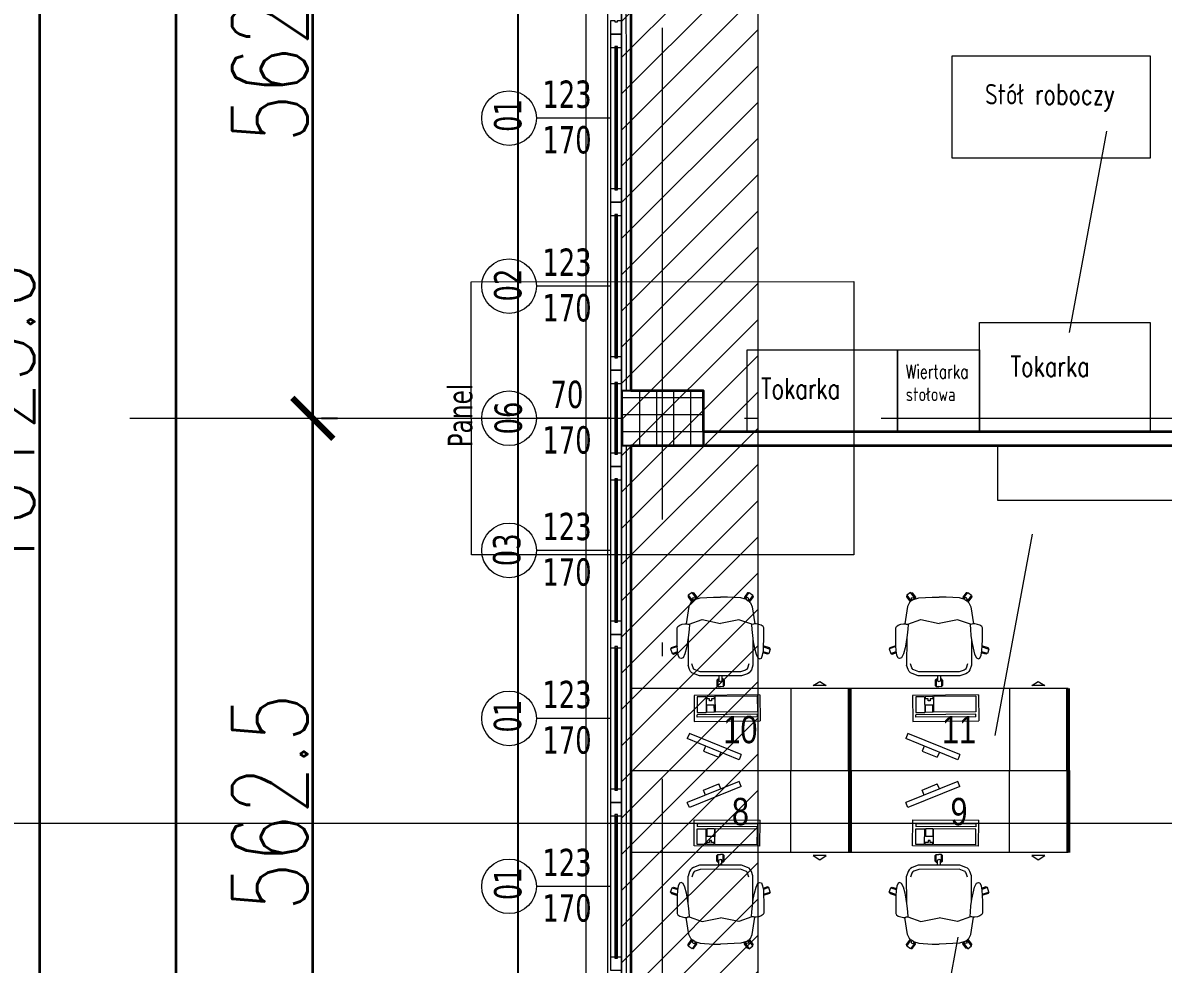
# Model space of a CAD drawing. Extents: x 6529560 to 6558080, y 5579316 to 5588131.
# Drawn here: x 6543512.6 to 6543520.95, y 5579553.6 to 5579560.49 of the extents above; entities that cross this region are included whole.
import ezdxf
from ezdxf.enums import TextEntityAlignment as Align

# ---------------------------------------------------------------- set-up
doc = ezdxf.new("R2010")
doc.units = 0
doc.header["$MEASUREMENT"] = 0
doc.header["$PDSIZE"] = -5
for name, pattern in [('0.5_0.5', [1, 0.5, -0.5]), ('ACAD_ISO10W100', [18, 12, -3, 0, -3]), ('GR_SOLID', [0])]:
    doc.linetypes.add(name, pattern=pattern)
doc.layers.get('0').update_dxf_attribs({"color": 2, "linetype": 'CONTINUOUS', "lineweight": 5})
doc.layers.get('Defpoints').update_dxf_attribs({"linetype": 'CONTINUOUS'})
for name, color, linetype, lineweight in [('arch_droga', 1, 'CONTINUOUS', 25), ('arch_drzwi i okna', 4, 'CONTINUOUS', 15), ('arch_drzwi i okna_znaczniki', 130, 'CONTINUOUS', 9), ('arch_fundamenty na rzucie', 3, 'CONTINUOUS', 15), ('arch_meble', 5, 'GR_SOLID', 13), ('arch_opisy', 20, 'CONTINUOUS', 13), ('arch_osie', 181, 'CONTINUOUS', 5), ('arch_powierzchnia', 6, 'CONTINUOUS', 35), ('arch_sciany dzialowe cienkie na hali', 52, 'CONTINUOUS', 15), ('arch_sciany wewnetrzne gk', 70, 'CONTINUOUS', 25), ('arch_sciany zewnętrzne', 94, 'CONTINUOUS', 18), ('arch_slupy wypelnienie', 9, 'CONTINUOUS', 13), ('arch_słupy', 8, 'CONTINUOUS', 25), ('arch_wymiary', 2, 'CONTINUOUS', 13), ('arch_wzmocnienie plyty betonowej', 6, 'CONTINUOUS', 15)]:
    doc.layers.add(name, color=color, linetype=linetype, lineweight=lineweight)
doc.styles.get("Standard").update_dxf_attribs({"font": 'arial.ttf', "width": 0.75})
doc.styles.add('styl1', font='romans.shx', dxfattribs={"width": 0.75})
doc.styles.add('TABELKA', font='tahoma.ttf', dxfattribs={"width": 0.8})
doc.dimstyles.new('wymiary hala', dxfattribs={"dimtxt": 0.55, "dimasz": 0.3, "dimexe": 0.18, "dimexo": 0.0625, "dimgap": 0.04, "dimtad": 1, "dimtoh": 1, "dimdec": 1, "dimlfac": 100, "dimzin": 0, "dimdsep": 46, "dimtxsty": 'styl1', "dimblk": 'ARCHTICK', "dimcen": 0.09, "dimadec": 0, "dimazin": 0, "dimtfac": 1, "dimtdec": 1, "dimtofl": 0, "dimtmove": 0, "dimatfit": 3, "dimldrblk": 'ARCHTICK', "dimfxl": 1, "dimtolj": 1, "dimtzin": 0, "dimarcsym": 0})

# ---------------------------------------------------------------- blocks, each defined once
blk = doc.blocks.new('ZT_z_opisami')
at = {"layer": 'arch_droga', "color": 7, "linetype": 'Continuous'}
blk.add_line((6540838.045308507, 5579505.884075727), (6540838.045563637, 5579467.775354157), dxfattribs=at)
blk = doc.blocks.new('_ArchTick')
at = {"color": 0, "linetype": 'ByBlock', "const_width": 0.15}
blk.add_lwpolyline([(-0.5, -0.5), (0.5, 0.5)], dxfattribs=at)
blk = doc.blocks.new('*D41')
at = {"layer": 'arch_wymiary', "color": 0, "lineweight": -2, "transparency": 16777216}
for p, q in [((6543514.659745389, 5579608.22016931), (6543512.54224539, 5579608.22016931)), ((6543512.72224539, 5579608.22016931), (6543512.72224539, 5579506.970169339)), ((6543514.659746425, 5579506.970169339), (6543512.54224539, 5579506.970169339))]:
    blk.add_line(p, q, dxfattribs=at)
at = {"layer": 'Defpoints', "color": 0, "transparency": 16777216}
for p in [(6543514.722245389, 5579608.22016931), (6543512.72224539, 5579506.970169339), (6543514.722246425, 5579506.970169339)]:
    blk.add_point(p, dxfattribs=at)
at = {"layer": 'arch_wymiary', "color": 0, "lineweight": -2, "transparency": 16777216, "xscale": 0.3, "yscale": 0.3, "zscale": 0.3}
for p, rotation in [((6543512.72224539, 5579608.22016931), 90), ((6543512.72224539, 5579506.970169339), 270)]:
    blk.add_blockref('_ArchTick', p, dxfattribs=dict(at, rotation=rotation))
at = {"layer": 'arch_wymiary', "color": 0, "transparency": 16777216, "insert": (6543512.407245389, 5579557.595169325), "char_height": 0.55, "attachment_point": 5, "rotation": 90, "style": 'styl1'}
blk.add_mtext('\\A1;10125.0', dxfattribs=at)
blk = doc.blocks.new('*D44')
at = {"layer": 'arch_wymiary', "color": 0, "lineweight": -2, "transparency": 16777216}
for p, q in [((6543514.659745389, 5579563.220169314), (6543513.54224539, 5579563.220169314)), ((6543513.722245389, 5579563.220169314), (6543513.722245389, 5579540.720169309)), ((6543514.659745389, 5579540.720169309), (6543513.54224539, 5579540.720169309))]:
    blk.add_line(p, q, dxfattribs=at)
at = {"layer": 'Defpoints', "color": 0, "transparency": 16777216}
for p in [(6543514.722245389, 5579563.220169314), (6543513.722245389, 5579540.720169309), (6543514.722245389, 5579540.720169309)]:
    blk.add_point(p, dxfattribs=at)
at = {"layer": 'arch_wymiary', "color": 0, "lineweight": -2, "transparency": 16777216, "xscale": 0.3, "yscale": 0.3, "zscale": 0.3}
for p, rotation in [((6543513.722245389, 5579563.220169314), 90), ((6543513.722245389, 5579540.720169309), 270)]:
    blk.add_blockref('_ArchTick', p, dxfattribs=dict(at, rotation=rotation))
at = {"layer": 'arch_wymiary', "color": 0, "transparency": 16777216, "insert": (6543513.40724539, 5579551.970169311), "char_height": 0.55, "attachment_point": 5, "rotation": 90, "style": 'styl1'}
blk.add_mtext('\\A1;2250.0', dxfattribs=at)
blk = doc.blocks.new('*D55')
at = {"layer": 'arch_wymiary', "color": 0, "lineweight": -2, "transparency": 16777216}
for p, q in [((6543514.72224636, 5579563.220169314), (6543514.72224636, 5579557.59516927)), ((6543514.784745412, 5579563.220169314), (6543514.90224636, 5579563.220169314)), ((6543514.78474539, 5579557.59516927), (6543514.90224636, 5579557.59516927))]:
    blk.add_line(p, q, dxfattribs=at)
at = {"layer": 'Defpoints', "color": 0, "transparency": 16777216}
for p in [(6543514.722245413, 5579563.220169314), (6543514.722245389, 5579557.59516927), (6543514.72224636, 5579557.59516927)]:
    blk.add_point(p, dxfattribs=at)
at = {"layer": 'arch_wymiary', "color": 0, "lineweight": -2, "transparency": 16777216, "xscale": 0.3, "yscale": 0.3, "zscale": 0.3}
for p, rotation in [((6543514.72224636, 5579563.220169314), 90), ((6543514.72224636, 5579557.59516927), 270)]:
    blk.add_blockref('_ArchTick', p, dxfattribs=dict(at, rotation=rotation))
at = {"layer": 'arch_wymiary', "color": 0, "transparency": 16777216, "insert": (6543514.407246359, 5579560.407669291), "char_height": 0.55, "attachment_point": 5, "rotation": 90, "style": 'styl1'}
blk.add_mtext('\\A1;562.5', dxfattribs=at)
blk = doc.blocks.new('*D56')
at = {"layer": 'arch_wymiary', "color": 0, "lineweight": -2, "transparency": 16777216}
for p, q in [((6543514.72224636, 5579557.59516927), (6543514.72224636, 5579551.970169244)), ((6543514.78474539, 5579557.59516927), (6543514.90224636, 5579557.59516927)), ((6543514.78474539, 5579551.970169244), (6543514.90224636, 5579551.970169244))]:
    blk.add_line(p, q, dxfattribs=at)
at = {"layer": 'Defpoints', "color": 0, "transparency": 16777216}
for p in [(6543514.722245389, 5579557.59516927), (6543514.722245389, 5579551.970169244), (6543514.72224636, 5579551.970169244)]:
    blk.add_point(p, dxfattribs=at)
at = {"layer": 'arch_wymiary', "color": 0, "lineweight": -2, "transparency": 16777216, "xscale": 0.3, "yscale": 0.3, "zscale": 0.3}
for p, rotation in [((6543514.72224636, 5579557.59516927), 90), ((6543514.72224636, 5579551.970169244), 270)]:
    blk.add_blockref('_ArchTick', p, dxfattribs=dict(at, rotation=rotation))
at = {"layer": 'arch_wymiary', "color": 0, "transparency": 16777216, "insert": (6543514.407246359, 5579554.782669257), "char_height": 0.55, "attachment_point": 5, "rotation": 90, "style": 'styl1'}
blk.add_mtext('\\A1;562.5', dxfattribs=at)
blk = doc.blocks.new('biurko_nowe')
at = {"layer": 'arch_meble'}
for p, q in [((0, 0), (1.600001689977943, 0)), ((0, 0), (1.600001689977943, 0)), ((0, 0), (0, -0.6000006869435311)), ((1.600001689977943, 0), (1.600001689977943, -0.6000007493421436)), ((1.600001689977943, 0), (1.600001689977943, -0.6000007493421436)), ((0.7906813872978092, -0.0795829808339477), (0.4108569035306573, -0.2345217624679208)), ((0.8057896271347998, -0.1166200572624803), (0.7906813872978092, -0.0795829808339477)), ((0.8057896271347998, -0.1166200572624803), (0.4259651433676482, -0.2715588398277759)), ((0.5300683714449406, -0.1426927149295807), (0.6412534378468991, -0.0973378745839)), ((0.5451766112819314, -0.1797297922894359), (0.5300683714449406, -0.1426927149295807)), ((0.6563616786152126, -0.1343749519437551), (0.6412534378468991, -0.0973378745839)), ((0.4259651433676482, -0.2715588398277759), (0.4108569035306573, -0.2345217624679208)), ((0.4603331731632352, -0.550135612487793), (0.4618332730606199, -0.3596412800252438)), ((0.4618332730606199, -0.3596412800252438), (0.9444189127534627, -0.3634415324777365)), ((0.4841951122507453, -0.3899773471057415), (0.4840478664264083, -0.4086757907643915)), ((0.9240347743034362, -0.4121405882760883), (0.4840478664264083, -0.4086757907643915)), ((0.9241820201277732, -0.3934421446174383), (0.4841951122507453, -0.3899773471057415)), ((0.9241820201277732, -0.3934421446174383), (0.9240347743034362, -0.4121405882760883)), ((0.9429188137874007, -0.5539358640089631), (0.9444189127534627, -0.3634415324777365)), ((0.4830112457275391, -0.5403138743713499), (0.4839146528393031, -0.4255922874435783)), ((0.4839146528393031, -0.4255922874435783), (0.5489127179607749, -0.4261041330173612)), ((0.5480093117803336, -0.5408257190138102), (0.5489127179607749, -0.4261041330173612)), ((0.5539125697687269, -0.4261435056105256), (0.5534816356375813, -0.4808668773621321)), ((0.5534816356375813, -0.4808668773621321), (0.6084799990057946, -0.4812999768182636)), ((0.60891093313694, -0.4265766050666571), (0.5539125697687269, -0.4261435056105256)), ((0.60891093313694, -0.4265766050666571), (0.6084799990057946, -0.4812999768182636)), ((0.613007377833128, -0.5413375645875931), (0.6139107840135694, -0.4266159776598215)), ((0.923901560716331, -0.4290570849552751), (0.6139107840135694, -0.4266159776598215)), ((0.922998153604567, -0.543778670951724), (0.923901560716331, -0.4290570849552751)), ((0.9429188137874007, -0.5539358640089631), (0.4603331731632352, -0.550135612487793)), ((0.5480093117803336, -0.5408257190138102), (0.4830112457275391, -0.5403138743713499)), ((0.5530091635882854, -0.5408650916069746), (0.5531272813677788, -0.525865538045764)), ((0.6080075269564987, -0.5412981910631061), (0.5530091635882854, -0.5408650916069746)), ((0.5731266858056188, -0.5260230293497444), (0.5531272813677788, -0.525865538045764)), ((0.5732448045164347, -0.5110234748572112), (0.5731266858056188, -0.5260230293497444)), ((0.5882443580776453, -0.5111415935680271), (0.5732448045164347, -0.5110234748572112)), ((0.588126240298152, -0.5261411471292377), (0.5882443580776453, -0.5111415935680271)), ((0.608125644735992, -0.5262986375018955), (0.588126240298152, -0.5261411471292377)), ((0.6080075269564987, -0.5412981910631061), (0.608125644735992, -0.5262986375018955)), ((0.922998153604567, -0.543778670951724), (0.613007377833128, -0.5413375645875931)), ((1.600001689977943, -0.6000007493421436), (-9.313226e-10, -0.6000007493421436)), ((0.6264113476499916, -0.6229692585766315, 7.579553257383031), (0.6336949830874801, -0.6156529122963548, 7.579553257383031)), ((0.6265009650960565, -0.6629692073911428, 7.579553257383031), (0.6264113476499916, -0.6229692585766315, 7.579553257383031)), ((0.6338173113763333, -0.670252843759954, 7.579553257383031), (0.6265009650960565, -0.6629692073911428, 7.579553257383031)), ((0.6336922273039818, -0.6144229136407376, 7.579553257383031), (0.6531382109969855, -0.6143793463706971, 7.579553257383031)), ((0.6338200001046062, -0.6714528417214752, 7.579553257383031), (0.6336922273039818, -0.6144229136407376, 7.579553257383031)), ((0.6416334407404066, -0.6595852915197611, 7.579553257383031), (0.6438002418726683, -0.6536904154345394, 7.579553257383031)), ((0.6417083386331797, -0.6930152494460345, 7.579553257383031), (0.6416334407404066, -0.6595852915197611, 7.579553257383031)), ((0.6438002418726683, -0.6536904154345394, 7.579553257383031), (0.6513157961890103, -0.651693569496274, 7.579553257383031)), ((0.6513157961890103, -0.651693569496274, 7.579553257383031), (0.65322180185467, -0.6516892993822694, 7.579553257383031)), ((0.6725841946899891, -0.6143357791006565, 7.579553257383031), (0.6531382109969855, -0.6143793463706971, 7.579553257383031)), ((0.65512780752033, -0.6516850292682648, 7.579553257383031), (0.65322180185467, -0.6516892993822694, 7.579553257383031)), ((0.6626522345468402, -0.6536481780931354, 7.579553257383031), (0.65512780752033, -0.6516850292682648, 7.579553257383031)), ((0.6648454274982214, -0.6595332864671946, 7.579553257383031), (0.6626522345468402, -0.6536481780931354, 7.579553257383031)), ((0.6649203253909945, -0.6929632443934679, 7.579553257383031), (0.6648454274982214, -0.6595332864671946, 7.579553257383031)), ((0.6727119665592909, -0.6713657071813941, 7.579553257383031), (0.6725841946899891, -0.6143357791006565, 7.579553257383031)), ((0.6799032967537642, -0.6228494131937623, 7.579553257383031), (0.6725869504734874, -0.6155657768249512, 7.579553257383031)), ((0.6727092787623405, -0.6701657082885504, 7.579553257383031), (0.6799929141998291, -0.6628493620082736, 7.579553257383031)), ((0.6799929141998291, -0.6628493620082736, 7.579553257383031), (0.6799032967537642, -0.6228494131937623, 7.579553257383031)), ((1.427901355549693, -0.6227659145370126), (1.332100294530391, -0.6227659145370126)), ((1.332100294530391, -0.6227659145370126), (1.380000825040042, -0.6529601151123643)), ((1.380000825040042, -0.6529601151123643), (1.427901355549693, -0.6227659145370126)), ((0.4269714895635844, -0.7394165266305209, 7.579553257383031), (0.4165554819628597, -0.7724599875509739, 7.579553257383031)), ((0.4345511896535755, -0.7258794941008091, 7.579553257383031), (0.4269714895635844, -0.7394165266305209, 7.579553257383031)), ((0.4436806784942747, -0.7167090056464076, 7.579553257383031), (0.4345511896535755, -0.7258794941008091, 7.579553257383031)), ((0.4561648229137063, -0.709611008875072, 7.579553257383031), (0.4436806784942747, -0.7167090056464076, 7.579553257383031)), ((0.4586492236703635, -0.7440773081034422, 7.579553257383031), (0.4545789733529091, -0.7513466076925397, 7.579553257383031)), ((0.4998385170474649, -0.693333100527525, 7.579553257383031), (0.4561648229137063, -0.709611008875072, 7.579553257383031)), ((0.4620085526257754, -0.7407028917223215, 7.579553257383031), (0.4586492236703635, -0.7440773081034422, 7.579553257383031)), ((0.4688636939972639, -0.7368053263053298, 7.579553257383031), (0.4620085526257754, -0.7407028917223215, 7.579553257383031)), ((0.5052649648860097, -0.7232379699125886, 7.579553257383031), (0.4688636939972639, -0.7368053263053298, 7.579553257383031)), ((0.8067901460453867, -0.6926453942433, 7.579553257383031), (0.4998385170474649, -0.693333100527525, 7.579553257383031)), ((0.801497752778232, -0.7225742796435953, 7.579553257383031), (0.5052649648860097, -0.7232379699125886, 7.579553257383031)), ((0.6338200001046062, -0.6714528417214752, 7.579553257383031), (0.6416599899530411, -0.6714352769777179, 7.579553257383031)), ((0.6727119665592909, -0.6713657071813941, 7.579553257383031), (0.664871976710856, -0.6713832719251513, 7.579553257383031)), ((0.8379594506695865, -0.7359783900901676, 7.579553257383031), (0.801497752778232, -0.7225742796435953, 7.579553257383031)), ((0.850536341778934, -0.7087274445220828, 7.579553257383031), (0.8067901460453867, -0.6926453942433, 7.579553257383031)), ((0.8448319882154464, -0.7398452004417777, 7.579553257383031), (0.8379594506695865, -0.7359783900901676, 7.579553257383031)), ((0.8482064045965672, -0.7432045293971897, 7.579553257383031), (0.8448319882154464, -0.7398452004417777, 7.579553257383031)), ((0.8523091860115528, -0.7504555182531476, 7.579553257383031), (0.8482064045965672, -0.7432045293971897, 7.579553257383031)), ((0.8630521660670638, -0.7157694296911359, 7.579553257383031), (0.850536341778934, -0.7087274445220828, 7.579553257383031)), ((0.8619345519691705, -0.7805202640593052, 7.579553257383031), (0.8523091860115528, -0.7504555182531476, 7.579553257383031)), ((0.8722226545214653, -0.7248989185318351, 7.579553257383031), (0.8630521660670638, -0.7157694296911359, 7.579553257383031)), ((0.8798629352822899, -0.7384018516167999, 7.579553257383031), (0.8722226545214653, -0.7248989185318351, 7.579553257383031)), ((0.8904269011691212, -0.7713983077555895, 7.579553257383031), (0.8798629352822899, -0.7384018516167999, 7.579553257383031)), ((0.3536297343671322, -0.8235611598938704, 7.579553257383031), (0.3446501325815916, -0.8460713624954223, 7.579553257383031)), ((0.3655329085886478, -0.8204944804310798, 7.579553257383031), (0.3536297343671322, -0.8235611598938704, 7.579553257383031)), ((0.3800249211490154, -0.8258320316672325, 7.579553257383031), (0.3655329085886478, -0.8204944804310798, 7.579553257383031)), ((0.3930380400270223, -0.8539829831570386, 7.579553257383031), (0.3800249211490154, -0.8258320316672325, 7.579553257383031)), ((0.4169905940070749, -0.9666684418916702, 7.579553257383031), (0.4165554819628597, -0.7724599875509739, 7.579553257383031)), ((0.4545789733529091, -0.7513466076925397, 7.579553257383031), (0.4450884200632573, -0.7814541812986135, 7.579553257383031)), ((0.8908620132133364, -0.9656067620962858, 7.579553257383031), (0.8904269011691212, -0.7713983077555895, 7.579553257383031)), ((0.9143094001337885, -0.8528151074424386, 7.579553257383031), (0.9271962475031614, -0.8246061289682984, 7.579553257383031)), ((0.9271962475031614, -0.8246061289682984, 7.579553257383031), (0.9416641984134912, -0.8192036943510174, 7.579553257383031)), ((0.9416641984134912, -0.8192036943510174, 7.579553257383031), (0.9535809941589832, -0.8222170062363147, 7.579553257383031)), ((0.9535809941589832, -0.8222170062363147, 7.579553257383031), (0.9626613706350327, -0.8446867475286126, 7.579553257383031)), ((0.288981762714684, -0.891526254825294, 7.579553257383031), (0.2997171645984053, -0.8582120779901742, 7.579553257383031)), ((0.3381574796512723, -0.9073861399665474, 7.579553257383031), (0.288981762714684, -0.891526254825294, 7.579553257383031)), ((0.2901436202228069, -0.8919009706005454, 7.579553257383031), (0.2948532178997993, -0.9010931365191936, 7.579553257383031)), ((0.2948532178997993, -0.9010931365191936, 7.579553257383031), (0.3329308619722724, -0.9133678721264004, 7.579553257383031)), ((0.2997171645984053, -0.8582120779901742, 7.579553257383031), (0.3408044353127479, -0.871458795852959, 7.579553257383031)), ((0.300511316396296, -0.8584681153297424, 7.579553257383031), (0.3102066656574607, -0.8535085590556263, 7.579553257383031)), ((0.3102066656574607, -0.8535085590556263, 7.579553257383031), (0.3419720167294145, -0.8637509895488619, 7.579553257383031)), ((0.3329308619722724, -0.9133678721264004, 7.579553257383031), (0.3379771271720529, -0.9107824219390749, 7.579553257383031)), ((0.3376576220616698, -0.916377292945981, 7.579553257383031), (0.3370841406285763, -0.95945874042809, 7.579553257383031)), ((0.3398708021268249, -0.8776221890002489, 7.579553257383031), (0.3376576220616698, -0.916377292945981, 7.579553257383031)), ((0.3446501325815916, -0.8460713624954223, 7.579553257383031), (0.3398708021268249, -0.8776221890002489, 7.579553257383031)), ((0.4049865817651153, -0.8979463782161474, 7.579553257383031), (0.3930380400270223, -0.8539829831570386, 7.579553257383031)), ((0.4135064724832774, -0.9425174575299023, 7.579553257383031), (0.4049865817651153, -0.8979463782161474, 7.579553257383031)), ((0.8942378824576735, -0.9414404090493917, 7.579553257383031), (0.9025579709559679, -0.8968316009268164, 7.579553257383031)), ((0.9025579709559679, -0.8968316009268164, 7.579553257383031), (0.9143094001337885, -0.8528151074424386, 7.579553257383031)), ((0.9626613706350327, -0.8446867475286126, 7.579553257383031), (0.9675820274278522, -0.8762158416211605, 7.579553257383031)), ((0.9971378166228532, -0.8519695326685905, 7.579553257383031), (0.965418679639697, -0.8623541956767439, 7.579553257383031)), ((1.007648288272321, -0.8566260021179914, 7.579553257383031), (0.9666207861155272, -0.8700566934421659, 7.579553257383031)), ((0.9675820274278522, -0.8762158416211605, 7.579553257383031), (0.9699688414111733, -0.9149606395512819, 7.579553257383031)), ((0.9694287003949285, -0.9059718158096075, 7.579553257383031), (1.018532859161496, -0.8898917408660054, 7.579553257383031)), ((0.9746820693835616, -0.9119300683960317, 7.579553257383031), (0.9696242697536945, -0.9093672567978501, 7.579553257383031)), ((0.9699688414111733, -0.9149606395512819, 7.579553257383031), (0.9707353580743074, -0.9580390844494104, 7.579553257383031)), ((1.012704329565167, -0.8994848355650901, 7.579553257383031), (0.9746820693835616, -0.9119300683960317, 7.579553257383031)), ((1.006855291314423, -0.856885596178472, 7.579553257383031), (0.9971378166228532, -0.8519695326685905, 7.579553257383031)), ((1.018532859161496, -0.8898917408660054, 7.579553257383031), (1.007648288272321, -0.8566260021179914, 7.579553257383031)), ((1.017372691072523, -0.8902716599404811, 7.579553257383031), (1.012704329565167, -0.8994848355650901, 7.579553257383031)), ((0.3370841406285763, -0.95945874042809, 7.579553257383031), (0.3374083861708641, -1.046158339828252, 7.579553257383031)), ((0.4205356622114778, -0.9912418918684124, 7.579553257383031), (0.4135064724832774, -0.9425174575299023, 7.579553257383031)), ((0.4251740342006088, -1.035141665488481, 7.579553257383031), (0.4205356622114778, -0.9912418918684124, 7.579553257383031)), ((0.8829854736104606, -1.034115967340767, 7.579553257383031), (0.8874270897358655, -0.9901958517730236, 7.579553257383031)), ((0.8874270897358655, -0.9901958517730236, 7.579553257383031), (0.8942378824576735, -0.9414404090493917, 7.579553257383031)), ((0.9707353580743074, -0.9580390844494104, 7.579553257383031), (0.9707996044307947, -1.044739265926182, 7.579553257383031)), ((0.3374083861708641, -1.046158339828252, 7.579553257383031), (0.3419903367757797, -1.055948111228644, 7.579553257383031)), ((0.3419903367757797, -1.055948111228644, 7.579553257383031), (0.3556505953893065, -1.064967540092766, 7.579553257383031)), ((0.3556505953893065, -1.064967540092766, 7.579553257383031), (0.3733543073758483, -1.071057898923754, 7.579553257383031)), ((0.3733543073758483, -1.071057898923754, 7.579553257383031), (0.392522550188005, -1.074704967439174, 7.579553257383031)), ((0.392522550188005, -1.074704967439174, 7.579553257383031), (0.4072745703160763, -1.075581920333206, 7.579553257383031)), ((0.4230444487184287, -1.200477058067917, 7.579553257383031), (0.4026814009994269, -1.075308873318135, 7.579553257383031)), ((0.4072745703160763, -1.075581920333206, 7.579553257383031), (0.413776564411819, -1.07199733890593, 7.579553257383031)), ((0.413776564411819, -1.07199733890593, 7.579553257383031), (0.4235053416341544, -1.071435539983212, 7.579553257383031)), ((0.4235053416341544, -1.071435539983212, 7.579553257383031), (0.4248255519196391, -1.07186753116548, 7.579553257383031)), ((0.4248255519196391, -1.07186753116548, 7.579553257383031), (0.4271114841103554, -1.06970745511353, 7.579553257383031)), ((0.4248255519196391, -1.07186753116548, 7.579553257383031), (0.5206508785486222, -1.104988018982112, 7.579553257383031)), ((0.4271114841103554, -1.06970745511353, 7.579553257383031), (0.4251740342006088, -1.035141665488481, 7.579553257383031)), ((0.5206508785486222, -1.104988018982112, 7.579553257383031), (0.653569950722158, -1.077570119872689, 7.579553257383031)), ((0.7878225585445762, -1.10438943747431, 7.579553257383031), (0.6547819655388594, -1.077567405067384, 7.579553257383031)), ((0.883498515933752, -1.070839903317391, 7.579553257383031), (0.7878225585445762, -1.10438943747431, 7.579553257383031)), ((0.8812029277905821, -1.068690091371536, 7.579553257383031), (0.8829854736104606, -1.034115967340767, 7.579553257383031)), ((0.883498515933752, -1.070839903317391, 7.579553257383031), (0.8812029277905821, -1.068690091371536, 7.579553257383031)), ((0.8848167769610881, -1.070402001030743, 7.579553257383031), (0.883498515933752, -1.070839903317391, 7.579553257383031)), ((0.894547974690795, -1.070920201018452, 7.579553257383031), (0.8848167769610881, -1.070402001030743, 7.579553257383031)), ((0.8858558814972639, -1.199440157972276, 7.579553257383031), (0.9056578641757369, -1.074181986041367, 7.579553257383031)), ((0.9010659642517566, -1.074475611560046, 7.579553257383031), (0.894547974690795, -1.070920201018452, 7.579553257383031)), ((0.9158139070495963, -1.073532566428184, 7.579553257383031), (0.9010659642517566, -1.074475611560046, 7.579553257383031)), ((0.9349656160920858, -1.069799643941223, 7.579553257383031), (0.9158139070495963, -1.073532566428184, 7.579553257383031)), ((0.9526418596506118, -1.063630018383264, 7.579553257383031), (0.9349656160920858, -1.069799643941223, 7.579553257383031)), ((0.9662615666165947, -1.054549470543861, 7.579553257383031), (0.9526418596506118, -1.063630018383264, 7.579553257383031)), ((0.9707996044307947, -1.044739265926182, 7.579553257383031), (0.9662615666165947, -1.054549470543861, 7.579553257383031)), ((0.4163970453664661, -1.273062224499881, 7.579553257383031), (0.4398345155641437, -1.240649592131376, 7.579553257383031)), ((0.4176326515153051, -1.284489498473703, 7.579553257383031), (0.4483242128044367, -1.242051182314753, 7.579553257383031)), ((0.4365509049966932, -1.230116909369826, 7.579553257383031), (0.4230444487184287, -1.200477058067917, 7.579553257383031)), ((0.4385707341134549, -1.232206945307552, 7.579553257383031), (0.4365509049966932, -1.230116909369826, 7.579553257383031)), ((0.440298741683364, -1.233608526177704, 7.579553257383031), (0.4385707341134549, -1.232206945307552, 7.579553257383031)), ((0.4398345155641437, -1.240649592131376, 7.579553257383031), (0.4450193755328656, -1.239820584654808, 7.579553257383031)), ((0.4426206657662988, -1.234463326632976, 7.579553257383031), (0.440298741683364, -1.233608526177704, 7.579553257383031)), ((0.4458367703482509, -1.241646148264408, 7.579553257383031), (0.4426206657662988, -1.234463326632976, 7.579553257383031)), ((0.4526255140081048, -1.242751568555831, 7.579553257383031), (0.4458367703482509, -1.241646148264408, 7.579553257383031)), ((0.4487543841823936, -1.258429674431681, 7.579553257383031), (0.456020524725318, -1.245297964662313, 7.579553257383031)), ((0.4657714124768973, -1.252611527219414, 7.579553257383031), (0.4526255140081048, -1.242751568555831, 7.579553257383031)), ((0.8433629525825381, -1.251765557564795, 7.579553257383031), (0.8034601574763655, -1.263975002802908, 7.579553257383031)), ((0.8433629525825381, -1.251765557564795, 7.579553257383031), (0.8564645387232303, -1.241846792399883, 7.579553257383031)), ((0.8604058809578418, -1.257507394999265, 7.579553257383031), (0.853080972097814, -1.244408375583589, 7.579553257383031)), ((0.8564645387232303, -1.241846792399883, 7.579553257383031), (0.8632482606917619, -1.240710964426398, 7.579553257383031)), ((0.8916440708562731, -1.283427505753934, 7.579553257383031), (0.8607626585289835, -1.241127138957381, 7.579553257383031)), ((0.8632482606917619, -1.240710964426398, 7.579553257383031), (0.8664321480318903, -1.233513804152607, 7.579553257383031)), ((0.8692459901794791, -1.239687522873282, 7.579553257383031), (0.8640574673190712, -1.238881756551563, 7.579553257383031)), ((0.8664321480318903, -1.233513804152607, 7.579553257383031), (0.8687502183020114, -1.232648607343435, 7.579553257383031)), ((0.8687502183020114, -1.232648607343435, 7.579553257383031), (0.870471928268671, -1.231239297427237, 7.579553257383031)), ((0.8928284607827663, -1.271994809620082, 7.579553257383031), (0.8692459901794791, -1.239687522873282, 7.579553257383031)), ((0.870471928268671, -1.231239297427237, 7.579553257383031), (0.8724823724478483, -1.229140232317149, 7.579553257383031)), ((0.8724823724478483, -1.229140232317149, 7.579553257383031), (0.8858558814972639, -1.199440157972276, 7.579553257383031)), ((0.4181150691583753, -1.283822443336248, 7.579553257383031), (0.4163970453664661, -1.273062224499881, 7.579553257383031)), ((0.445998702198267, -1.304996023885905, 7.579553257383031), (0.4176326515153051, -1.284489498473703, 7.579553257383031)), ((0.4806455560028553, -1.257089924067258, 7.579553257383031), (0.445998702198267, -1.304996023885905, 7.579553257383031)), ((0.4487543841823936, -1.258429674431681, 7.579553257383031), (0.4536479767411948, -1.264488734304904, 7.579553257383031)), ((0.4512343863025308, -1.3032763376832, 7.579553257383031), (0.4569128407165409, -1.302361561916768, 7.579553257383031)), ((0.4536479767411948, -1.264488734304904, 7.579553257383031), (0.4609042862430215, -1.267292487435042, 7.579553257383031)), ((0.4569128407165409, -1.302361561916768, 7.579553257383031), (0.4803457343950868, -1.269920564256608, 7.579553257383031)), ((0.4609042862430215, -1.267292487435042, 7.579553257383031), (0.4661164823919535, -1.263800796121358, 7.579553257383031)), ((0.4657714124768973, -1.252611527219414, 7.579553257383031), (0.505728516727686, -1.264642051421105, 7.579553257383031)), ((0.4661164823919535, -1.263800796121358, 7.579553257383031), (0.472690754570067, -1.254706882871687, 7.579553257383031)), ((0.4803457343950868, -1.269920564256608, 7.579553257383031), (0.478708035312593, -1.259768927469849, 7.579553257383031)), ((0.505728516727686, -1.264642051421105, 7.579553257383031), (0.6037406260147691, -1.269882482476532, 7.579553257383031)), ((0.6037406260147691, -1.269882482476532, 7.579553257383031), (0.6546074729412795, -1.270171814598143, 7.579553257383031)), ((0.7054725140333176, -1.269654558040201, 7.579553257383031), (0.6546074729412795, -1.270171814598143, 7.579553257383031)), ((0.8034601574763655, -1.263975002802908, 7.579553257383031), (0.7054725140333176, -1.269654558040201, 7.579553257383031)), ((0.8285090262070298, -1.25631055701524, 7.579553257383031), (0.8633701922371984, -1.304060929454863, 7.579553257383031)), ((0.8288663364946842, -1.269139725714921, 7.579553257383031), (0.8304585311561822, -1.258980852551758, 7.579553257383031)), ((0.8524443581700325, -1.301475398242473, 7.579553257383031), (0.8288663364946842, -1.269139725714921, 7.579553257383031)), ((0.8430680241435766, -1.262956260703504, 7.579553257383031), (0.8364530690014362, -1.25389189645648, 7.579553257383031)), ((0.8482958143576979, -1.266424560919404, 7.579553257383031), (0.8430680241435766, -1.262956260703504, 7.579553257383031)), ((0.8555394867435097, -1.263588321395218, 7.579553257383031), (0.8482958143576979, -1.266424560919404, 7.579553257383031)), ((0.8581268545240163, -1.302364720962941, 7.579553257383031), (0.8524443581700325, -1.301475398242473, 7.579553257383031)), ((0.8604058809578418, -1.257507394999265, 7.579553257383031), (0.8555394867435097, -1.263588321395218, 7.579553257383031)), ((0.8633701922371984, -1.304060929454863, 7.579553257383031), (0.8916440708562731, -1.283427505753934, 7.579553257383031)), ((0.8911586692556738, -1.282762618735432, 7.579553257383031), (0.8928284607827663, -1.271994809620082, 7.579553257383031))]:
    blk.add_line(p, q, dxfattribs=at)
at = {"layer": 'arch_meble', "extrusion": (0, 0, -1)}
for p, q in [((1.170000562444329, -0.6000003749504687), (1.170001093298196, 3.753229976e-07)), ((1.170001093298196, 3.753229976e-07), (1.590001618489623, 3.7252903e-09)), ((1.590001618489623, 3.7252903e-09), (1.590001087635755, -0.6000007465481759)), ((1.610001761466264, 3.7252903e-09), (1.610002292320132, -0.6000007465481759)), ((1.170001093298196, -3.753229976e-07), (1.590001618489623, -3.7252903e-09)), ((1.590001087635755, -0.6000007465481759), (1.170000562444329, -0.6000003749504687))]:
    blk.add_line(p, q, dxfattribs=at)

msp = doc.modelspace()

# ---------------------------------------------------------------- hatches: boundary and pattern name
at = {"layer": 'arch_slupy wypelnienie'}
h = msp.add_hatch(dxfattribs=at)
h.set_pattern_fill('ANSI37', color=256, angle=225)
h.set_pattern_definition([(270, (-171.3873263392597, 0), (0.125, 0), []), (0, (-171.3873263392597, 0), (0, 0.125), [])])
h.paths.add_polyline_path([(6543516.982265791, 5579557.395169256), (6543517.582265787, 5579557.395230515), (6543517.582224958, 5579557.795230511), (6543516.98222497, 5579557.795169253)])
at = {"layer": 'arch_wzmocnienie plyty betonowej', "transparency": 33554597}
h = msp.add_hatch(dxfattribs=at)
h.set_pattern_fill('ANSI31', color=256, scale=1.5, style=0)
h.set_pattern_definition([(45, (225.7260103076696, 143.3795363781974), (-0.1325825214724776, 0.1325825214724777), [])])
h.paths.add_polyline_path([(6543624.582240404, 5579602.479571113), (6543625.582257184, 5579602.479571128), (6543625.582240363, 5579608.520169343), (6543516.982245128, 5579608.520169307), (6543516.982247426, 5579518.150203206), (6543625.582236773, 5579518.14520321), (6543625.582240911, 5579522.445972868), (6543624.582240911, 5579522.445972859), (6543624.582239991, 5579519.145249251), (6543517.982245747, 5579519.150202854), (6543517.982245718, 5579607.520169307), (6543624.582240369, 5579607.520170049)])

# ---------------------------------------------------------------- linework, layer by layer
msp.add_lwpolyline([(6543519.733773138, 5579557.395176427), (6543519.733773138, 5579556.995176427), (6543522.382241978, 5579556.995176427), (6543522.382241978, 5579557.395176427)], close=True)
at = {"layer": 'arch_drzwi i okna'}
for p, q in [((6543516.902245153, 5579559.277668945), (6543516.902245153, 5579560.307668947)), ((6543516.952245153, 5579560.307668947), (6543516.932245153, 5579560.307668947)), ((6543516.982245152, 5579559.277668945), (6543516.982245152, 5579560.307668947)), ((6543516.952245153, 5579559.277668945), (6543516.932245153, 5579559.277668945)), ((6543516.902245153, 5579558.047668948), (6543516.902245153, 5579559.077668948)), ((6543516.952245153, 5579559.077668948), (6543516.932245153, 5579559.077668948)), ((6543516.982245152, 5579558.047668948), (6543516.982245152, 5579559.077668948)), ((6543516.952245153, 5579558.047668948), (6543516.932245153, 5579558.047668948)), ((6543516.90224515, 5579557.342669025), (6543516.90224515, 5579557.847668944)), ((6543516.952245149, 5579557.847668944), (6543516.93224515, 5579557.847668944)), ((6543516.982245151, 5579557.342669025), (6543516.982245151, 5579557.847668944)), ((6543516.952245149, 5579557.342669025), (6543516.93224515, 5579557.342669025)), ((6543516.90224518, 5579556.112669027), (6543516.90224518, 5579557.142669026)), ((6543516.95224518, 5579557.142669026), (6543516.93224518, 5579557.142669026)), ((6543516.982245179, 5579556.112669027), (6543516.982245179, 5579557.142669026)), ((6543516.95224518, 5579556.112669027), (6543516.93224518, 5579556.112669027)), ((6543516.90224518, 5579554.882669026), (6543516.90224518, 5579555.912669026)), ((6543516.95224518, 5579555.912669026), (6543516.93224518, 5579555.912669026)), ((6543516.982245179, 5579554.882669026), (6543516.982245179, 5579555.912669026)), ((6543516.95224518, 5579554.882669026), (6543516.93224518, 5579554.882669026)), ((6543516.90224518, 5579553.652669026), (6543516.90224518, 5579554.682669026)), ((6543516.95224518, 5579554.682669026), (6543516.93224518, 5579554.682669026)), ((6543516.982245179, 5579553.652669026), (6543516.982245179, 5579554.682669026)), ((6543516.95224518, 5579553.652669026), (6543516.93224518, 5579553.652669026))]:
    msp.add_line(p, q, dxfattribs=at)
for points in [[(6543516.902245153, 5579560.507668945), (6543516.932245153, 5579560.507668945), (6543516.932245153, 5579560.497668946), (6543516.952245153, 5579560.497668946), (6543516.952245153, 5579560.507668945), (6543516.982245152, 5579560.507668945), (6543516.982245152, 5579560.407668947), (6543516.902245153, 5579560.407668947), (6543516.902245153, 5579560.507668945)], [(6543516.982245152, 5579560.307668947), (6543516.952245153, 5579560.307668947), (6543516.952245153, 5579560.317668946), (6543516.932245153, 5579560.317668946), (6543516.932245153, 5579560.307668947), (6543516.902245153, 5579560.307668947), (6543516.902245153, 5579560.407668947), (6543516.982245152, 5579560.407668947), (6543516.982245152, 5579560.307668947)], [(6543516.902245153, 5579559.277668945), (6543516.932245153, 5579559.277668945), (6543516.932245153, 5579559.267668945), (6543516.952245153, 5579559.267668945), (6543516.952245153, 5579559.277668945), (6543516.982245152, 5579559.277668945), (6543516.982245152, 5579559.177668946), (6543516.902245153, 5579559.177668946), (6543516.902245153, 5579559.277668945)], [(6543516.982245152, 5579559.077668948), (6543516.952245153, 5579559.077668948), (6543516.952245153, 5579559.087668948), (6543516.932245153, 5579559.087668948), (6543516.932245153, 5579559.077668948), (6543516.902245153, 5579559.077668948), (6543516.902245153, 5579559.177668946), (6543516.982245152, 5579559.177668946), (6543516.982245152, 5579559.077668948)], [(6543516.902245153, 5579558.047668948), (6543516.932245153, 5579558.047668948), (6543516.932245153, 5579558.037668946), (6543516.952245153, 5579558.037668946), (6543516.952245153, 5579558.047668948), (6543516.982245152, 5579558.047668948), (6543516.982245152, 5579557.947668945), (6543516.902245153, 5579557.947668945), (6543516.902245153, 5579558.047668948)], [(6543516.982245151, 5579557.847668944), (6543516.952245149, 5579557.847668944), (6543516.952245149, 5579557.857668946), (6543516.93224515, 5579557.857668946), (6543516.93224515, 5579557.847668944), (6543516.90224515, 5579557.847668944), (6543516.90224515, 5579557.947668945), (6543516.982245151, 5579557.947668945), (6543516.982245151, 5579557.847668944)], [(6543516.90224515, 5579557.342669025), (6543516.93224515, 5579557.342669025), (6543516.93224515, 5579557.332669025), (6543516.952245149, 5579557.332669025), (6543516.952245149, 5579557.342669025), (6543516.982245151, 5579557.342669025), (6543516.982245151, 5579557.242669026), (6543516.90224515, 5579557.242669026), (6543516.90224515, 5579557.342669025)], [(6543516.982245179, 5579557.142669026), (6543516.95224518, 5579557.142669026), (6543516.95224518, 5579557.152669026), (6543516.93224518, 5579557.152669026), (6543516.93224518, 5579557.142669026), (6543516.90224518, 5579557.142669026), (6543516.90224518, 5579557.242669026), (6543516.982245179, 5579557.242669026), (6543516.982245179, 5579557.142669026)], [(6543516.90224518, 5579556.112669027), (6543516.93224518, 5579556.112669027), (6543516.93224518, 5579556.102669027), (6543516.95224518, 5579556.102669027), (6543516.95224518, 5579556.112669027), (6543516.982245179, 5579556.112669027), (6543516.982245179, 5579556.012669028), (6543516.90224518, 5579556.012669028), (6543516.90224518, 5579556.112669027)], [(6543516.982245179, 5579555.912669026), (6543516.95224518, 5579555.912669026), (6543516.95224518, 5579555.922669028), (6543516.93224518, 5579555.922669028), (6543516.93224518, 5579555.912669026), (6543516.90224518, 5579555.912669026), (6543516.90224518, 5579556.012669028), (6543516.982245179, 5579556.012669028), (6543516.982245179, 5579555.912669026)], [(6543516.90224518, 5579554.882669026), (6543516.93224518, 5579554.882669026), (6543516.93224518, 5579554.872669026), (6543516.95224518, 5579554.872669026), (6543516.95224518, 5579554.882669026), (6543516.982245179, 5579554.882669026), (6543516.982245179, 5579554.782669028), (6543516.90224518, 5579554.782669028), (6543516.90224518, 5579554.882669026)], [(6543516.982245179, 5579554.682669026), (6543516.95224518, 5579554.682669026), (6543516.95224518, 5579554.692669026), (6543516.93224518, 5579554.692669026), (6543516.93224518, 5579554.682669026), (6543516.90224518, 5579554.682669026), (6543516.90224518, 5579554.782669028), (6543516.982245179, 5579554.782669028), (6543516.982245179, 5579554.682669026)], [(6543516.90224518, 5579553.652669026), (6543516.93224518, 5579553.652669026), (6543516.93224518, 5579553.642669025), (6543516.95224518, 5579553.642669025), (6543516.95224518, 5579553.652669026), (6543516.982245179, 5579553.652669026), (6543516.982245179, 5579553.552669027), (6543516.90224518, 5579553.552669027), (6543516.90224518, 5579553.652669026)]]:
    msp.add_lwpolyline(points, dxfattribs=at)
for points in [[(6543516.932245153, 5579560.317668946), (6543516.932245153, 5579559.267668945), (6543516.952245153, 5579559.267668945), (6543516.952245153, 5579560.317668946)], [(6543516.937245153, 5579560.307668947), (6543516.937245153, 5579559.277668945), (6543516.947245152, 5579559.277668945), (6543516.947245152, 5579560.307668947)], [(6543516.932245153, 5579559.087668948), (6543516.932245153, 5579558.037668946), (6543516.952245153, 5579558.037668946), (6543516.952245153, 5579559.087668948)], [(6543516.937245153, 5579559.077668948), (6543516.937245153, 5579558.047668948), (6543516.947245152, 5579558.047668948), (6543516.947245152, 5579559.077668948)], [(6543516.93224515, 5579557.857668946), (6543516.93224515, 5579557.332669025), (6543516.952245149, 5579557.332669025), (6543516.952245149, 5579557.857668946)], [(6543516.93724515, 5579557.847668944), (6543516.93724515, 5579557.342669025), (6543516.94724515, 5579557.342669025), (6543516.94724515, 5579557.847668944)], [(6543516.93224518, 5579557.152669026), (6543516.93224518, 5579556.102669027), (6543516.95224518, 5579556.102669027), (6543516.95224518, 5579557.152669026)], [(6543516.937245179, 5579557.142669026), (6543516.937245179, 5579556.112669027), (6543516.947245178, 5579556.112669027), (6543516.947245178, 5579557.142669026)], [(6543516.93224518, 5579555.922669028), (6543516.93224518, 5579554.872669026), (6543516.95224518, 5579554.872669026), (6543516.95224518, 5579555.922669028)], [(6543516.937245179, 5579555.912669026), (6543516.937245179, 5579554.882669026), (6543516.947245178, 5579554.882669026), (6543516.947245178, 5579555.912669026)], [(6543516.93224518, 5579554.692669026), (6543516.93224518, 5579553.642669025), (6543516.95224518, 5579553.642669025), (6543516.95224518, 5579554.692669026)], [(6543516.937245179, 5579554.682669026), (6543516.937245179, 5579553.652669026), (6543516.947245178, 5579553.652669026), (6543516.947245178, 5579554.682669026)]]:
    msp.add_lwpolyline(points, close=True, dxfattribs=at)
at = {"layer": 'arch_drzwi i okna_znaczniki'}
for p, q in [((6543516.90224517, 5579559.792668946), (6543516.358525902, 5579559.792668946)), ((6543516.90224517, 5579558.562668946), (6543516.358525902, 5579558.562668946)), ((6543516.90224515, 5579557.595169043), (6543516.358525883, 5579557.595169043)), ((6543516.902245197, 5579556.627669026), (6543516.358525929, 5579556.627669026)), ((6543516.902245197, 5579555.397669028), (6543516.358525929, 5579555.397669028)), ((6543516.902245197, 5579554.167669025), (6543516.358525929, 5579554.167669025))]:
    msp.add_line(p, q, dxfattribs=at)
for centre in [(6543516.158525902, 5579559.792668946, 6.540478481131993), (6543516.158525902, 5579558.562668946, 6.540478481131986), (6543516.158525882, 5579557.595169043, 13.91643787917977), (6543516.158525928, 5579556.627669026, 6.540478472102196), (6543516.158525928, 5579555.397669028, 6.540478472102189), (6543516.158525928, 5579554.167669025, 6.54047847210218)]:
    msp.add_circle(centre, 0.2, dxfattribs=at)
at = {"layer": 'arch_fundamenty na rzucie', "extrusion": (-8.031561e-10, 4.9482356e-09, 1)}
msp.add_lwpolyline([(6543518.682347462, 5579556.595342812), (6543515.882347483, 5579556.595056959), (6543515.882143306, 5579558.595056952), (6543518.682143285, 5579558.595342802)], close=True, dxfattribs=at)
at = {"layer": 'arch_meble', "color": 5}
for points in [[(6543520.851707349, 5579559.499873426), (6543519.401707349, 5579559.499873426), (6543519.401707349, 5579560.249873427), (6543520.851707349, 5579560.249873427)], [(6543520.851707349, 5579557.495207954), (6543519.601707348, 5579557.495207954), (6543519.601707348, 5579558.295207955), (6543520.851707349, 5579558.295207955)], [(6543519.001707348, 5579557.495207954), (6543517.901707349, 5579557.495207954), (6543517.901707349, 5579558.095207954), (6543519.001707348, 5579558.095207954)], [(6543519.601707348, 5579557.495207954), (6543519.001707348, 5579557.495207954), (6543519.001707348, 5579558.095207954), (6543519.601707348, 5579558.095207954)]]:
    msp.add_lwpolyline(points, close=True, dxfattribs=at)
at = {"layer": 'arch_opisy'}
msp.add_lwpolyline([(6543512.032168753, 5579554.63150163), (6543521.406777832, 5579554.63150163)], dxfattribs=at)
at = {"layer": 'arch_osie', "linetype": 'ACAD_ISO10W100', "ltscale": 0.3, "extrusion": (-4.9483178e-09, -8.026501e-10, 1)}
for points in [[(6543517.282234406, 5579501.853900734), (6543517.282246431, 5579613.565245351)], [(6543507.882245394, 5579557.595169247), (6543522.482245389, 5579557.595169253)]]:
    msp.add_lwpolyline(points, dxfattribs=at)
at = {"layer": 'arch_osie', "linetype": '0.5_0.5', "ltscale": 3}
msp.add_lwpolyline([(6543516.999185394, 5579540.520169295), (6543529.532245388, 5579608.520169312)], dxfattribs=at)
at = {"layer": 'arch_powierzchnia'}
for points in [[(6543512.72224539, 5579612.780169263), (6543629.842240481, 5579612.780169263), (6543629.842240481, 5579502.410169278), (6543512.72224539, 5579502.410169278)], [(6543513.722245389, 5579611.780169264), (6543628.842240482, 5579611.780169264), (6543628.842240482, 5579503.410169278), (6543513.722245389, 5579503.410169278)], [(6543514.722245389, 5579610.780169264), (6543627.842240481, 5579610.780169264), (6543627.842240481, 5579504.410169278), (6543514.722245389, 5579504.410169278)], [(6543517.052245127, 5579563.020176436), (6543529.006439252, 5579563.020183412), (6543529.006432312, 5579562.945178719), (6543529.381232343, 5579562.945141073), (6543529.381427953, 5579557.495169543), (6543517.582255574, 5579557.495230545), (6543517.582224953, 5579557.795230543), (6543517.052245127, 5579557.795230543)], [(6543522.382241978, 5579549.258071546), (6543517.052245127, 5579549.258071546), (6543517.052245127, 5579557.395176435), (6543522.382241978, 5579557.395176435)]]:
    msp.add_lwpolyline(points, close=True, dxfattribs=at)
at = {"layer": 'arch_sciany dzialowe cienkie na hali'}
for points in [[(6543516.982265798, 5579563.020169259), (6543517.052245127, 5579563.020169259), (6543517.052245127, 5579557.795176401), (6543516.982265798, 5579557.795176401)], [(6543516.982245128, 5579557.395169254), (6543517.052245127, 5579557.395169254), (6543517.052245127, 5579552.170176411), (6543516.982245128, 5579552.170176411)]]:
    msp.add_lwpolyline(points, close=True, dxfattribs=at)
for points in [[(6543517.017255462, 5579557.795176401), (6543517.016722067, 5579563.020172778)], [(6543517.017245128, 5579552.170176411), (6543517.017245128, 5579557.395169254)]]:
    msp.add_lwpolyline(points, dxfattribs=at)
at = {"layer": 'arch_sciany wewnetrzne gk'}
msp.add_lwpolyline([(6543529.281470711, 5579557.495169547), (6543517.582245367, 5579557.495230545), (6543517.582245367, 5579557.39516954), (6543522.382235827, 5579557.395169543), (6543522.382235821, 5579551.538197661), (6543522.482235827, 5579551.538197661), (6543522.482235837, 5579551.870169606), (6543522.765821299, 5579551.870169606), (6543522.765821291, 5579551.970169604), (6543522.482235827, 5579551.970169247), (6543522.482235828, 5579557.395169551), (6543526.275338154, 5579557.39516955)], dxfattribs=at)
at = {"layer": 'arch_sciany zewnętrzne'}
for points in [[(6543516.882245463, 5579540.367669261), (6543516.882247768, 5579584.342631128), (6543516.982103416, 5579584.342631128)], [(6543516.882245463, 5579538.982724616), (6543516.722246261, 5579538.982724616), (6543516.722246259, 5579584.317631073), (6543516.882247766, 5579584.317631127)]]:
    msp.add_lwpolyline(points, dxfattribs=at)
at = {"layer": 'arch_słupy', "extrusion": (-8.031561e-10, 4.9482356e-09, 1)}
msp.add_lwpolyline([(6543516.982265791, 5579557.395169256), (6543517.582265787, 5579557.395230515), (6543517.582224958, 5579557.795230511), (6543516.98222497, 5579557.795169253), (6543516.982265791, 5579557.395169256)], dxfattribs=at)
at = {"layer": 'arch_wzmocnienie plyty betonowej'}
msp.add_lwpolyline([(6543624.582240404, 5579602.479571113), (6543625.582257184, 5579602.479571128), (6543625.582240363, 5579608.520169343), (6543516.982245128, 5579608.520169307), (6543516.982247426, 5579518.150203206), (6543625.582236773, 5579518.14520321), (6543625.582240911, 5579522.445972868), (6543624.582240911, 5579522.445972859), (6543624.582239991, 5579519.145249251), (6543517.982245747, 5579519.150202854), (6543517.982245718, 5579607.520169307), (6543624.582240369, 5579607.520170049)], close=True, dxfattribs=at)

# ---------------------------------------------------------------- block references
at = {"color": 4, "rotation": 359.9999223416695}
msp.add_blockref('ZT_z_opisami', (2670.614982363535, 86.31203352822922, -1.402158509234803), dxfattribs=at)
at = {"layer": 'arch_meble', "xscale": -1, "rotation": 180}
for p in [(6543517.052235523, 5579555.015390099), (6543518.652237213, 5579555.015390094)]:
    msp.add_blockref('biurko_nowe', p, dxfattribs=at)
at = {"layer": 'arch_meble'}
for p in [(6543517.052235523, 5579555.015390099), (6543518.652237213, 5579555.015390094)]:
    msp.add_blockref('biurko_nowe', p, dxfattribs=at)

# ---------------------------------------------------------------- texts
at = {"color": 1, "width": 0.8}
for s, p in [('10', (6543517.852235523, 5579555.315390099)), ('11', (6543519.452237213, 5579555.315390094)), ('8', (6543517.852235523, 5579554.715390099)), ('9', (6543519.452237213, 5579554.715390095))]:
    msp.add_text(s, height=0.2, dxfattribs=at).set_placement(p, align=Align.MIDDLE_CENTER)
at = {"layer": 'arch_drzwi i okna_znaczniki', "char_height": 0.2, "attachment_point": 1, "style": 'TABELKA'}
for s, insert in [('123\\P170', (6543516.40241491, 5579560.067710483, 7.302244730208168)), ('123\\P170', (6543516.40241491, 5579558.837710485, 7.302244730208168)), (' 70\\P170', (6543516.402414968, 5579557.870207603, 14.6044858045516)), ('123\\P170', (6543516.402414938, 5579556.902710565, 7.302244730208168)), ('123\\P170', (6543516.402414938, 5579555.672710561, 7.302244730208168)), ('123\\P170', (6543516.402414938, 5579554.442710564, 7.302244730208168))]:
    msp.add_mtext_dynamic_manual_height_columns(s, width=2.624355469830334, gutter_width=1.82756919413805, heights=[0], dxfattribs=dict(at, insert=insert))
at = {"layer": 'arch_drzwi i okna_znaczniki', "attachment_point": 1, "rotation": 90, "style": 'TABELKA'}
for s, insert, char_height, width in [('01', (6543516.048724894, 5579559.691768942, -7.665307358041625), 0.2, 0.354261597984987), ('02', (6543516.048860152, 5579558.450241923, -7.655307358041616), 0.2, 0.354261597984987), ('Panel', (6543515.708994586, 5579557.381911703, 6.046044942489782), 0.18, 1.221098900301058), ('06', (6543516.052214966, 5579557.476636645, -1.139347938362758), 0.2, 0.354261597984987), ('03', (6543516.040632059, 5579556.511915322, -7.65530736707145), 0.2, 0.354261597984987), ('01', (6543516.046548539, 5579555.293759244, -7.645307367071445), 0.2, 0.354261597984987), ('01', (6543516.048724922, 5579554.066769021, -7.665307367071437), 0.2, 0.354261597984987)]:
    msp.add_mtext(s, dxfattribs=dict(at, insert=insert, char_height=char_height, width=width))
at = {"layer": 'arch_meble', "color": 5, "attachment_point": 1, "style": 'styl1'}
for s, width, heights, insert, char_height in [('Stół roboczy', 1.707697015255689, [0.4954560819835889], (6543519.642953147, 5579560.042758377), 0.15), ('Tokarka', 1.707697015255689, [0.4954560819835889], (6543519.829285673, 5579558.050111739), 0.15), ('Wiertarka stołowa', 0.7980102794244887, [0.4090034320773113], (6543519.062606613, 5579557.987133414), 0.1), ('Tokarka', 1.707697015255689, [0.4954560819835889], (6543518.002888742, 5579557.887954828), 0.15)]:
    msp.add_mtext_dynamic_manual_height_columns(s, width=width, gutter_width=1, heights=heights, dxfattribs=dict(at, insert=insert, char_height=char_height))

# ---------------------------------------------------------------- dimensions: what is measured, and where the dimension line sits
at = {"layer": 'arch_wymiary'}
dim = msp.add_linear_dim(base=(6543512.72224539, 5579506.970169339), p1=(6543514.722245389, 5579608.22016931, 6.540478454042573), p2=(6543514.722246425, 5579506.970169339, 13.9164387488118), angle=90, dimstyle='wymiary hala', dxfattribs=at)
dim.commit()
dim.dimension.update_dxf_attribs({"geometry": '*D41', "text_midpoint": (6543512.407245389, 5579557.595169325)})
for base, p1, p2, picture, middle in [((6543513.722245389, 5579540.720169309), (6543514.722245389, 5579563.220169314, 6.540478454042573), (6543514.722245389, 5579540.720169309, 6.540478454042573), '*D44', (6543513.40724539, 5579551.970169311)), ((6543514.72224636, 5579557.59516927), (6543514.722245413, 5579563.220169314, 13.91643878493105), (6543514.722245389, 5579557.59516927, 6.540478454042573), '*D55', (6543514.407246359, 5579560.407669291)), ((6543514.72224636, 5579551.970169244), (6543514.722245389, 5579557.59516927, 6.540478454042573), (6543514.722245389, 5579551.970169244, 6.540478454042573), '*D56', (6543514.407246359, 5579554.782669257))]:
    dim = msp.add_linear_dim(base=base, p1=p1, p2=p2, angle=90, dimstyle='wymiary hala', override={"dimtmove": 1}, dxfattribs=at)
    dim.commit()
    dim.dimension.update_dxf_attribs({"geometry": picture, "text_midpoint": middle})

doc.saveas('drawing.dxf')
